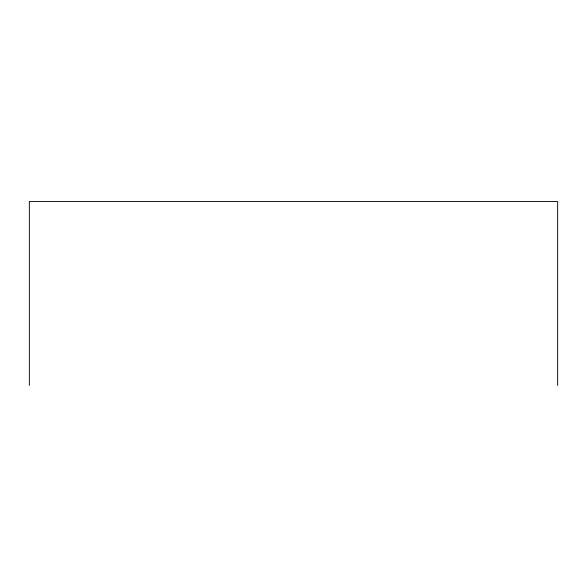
<?xml version="1.0" encoding="UTF-8"?>
<svg xmlns="http://www.w3.org/2000/svg" width="587" height="587" viewBox="0 0 587 587"><rect width="100%" height="100%" fill="white"/><g stroke="black" fill="none" stroke-linecap="round" stroke-linejoin="round"><path stroke-width="0.88" d="M557.65 385.439L557.65 201.561L29.35 201.561L29.35 385.439"/></g></svg>
